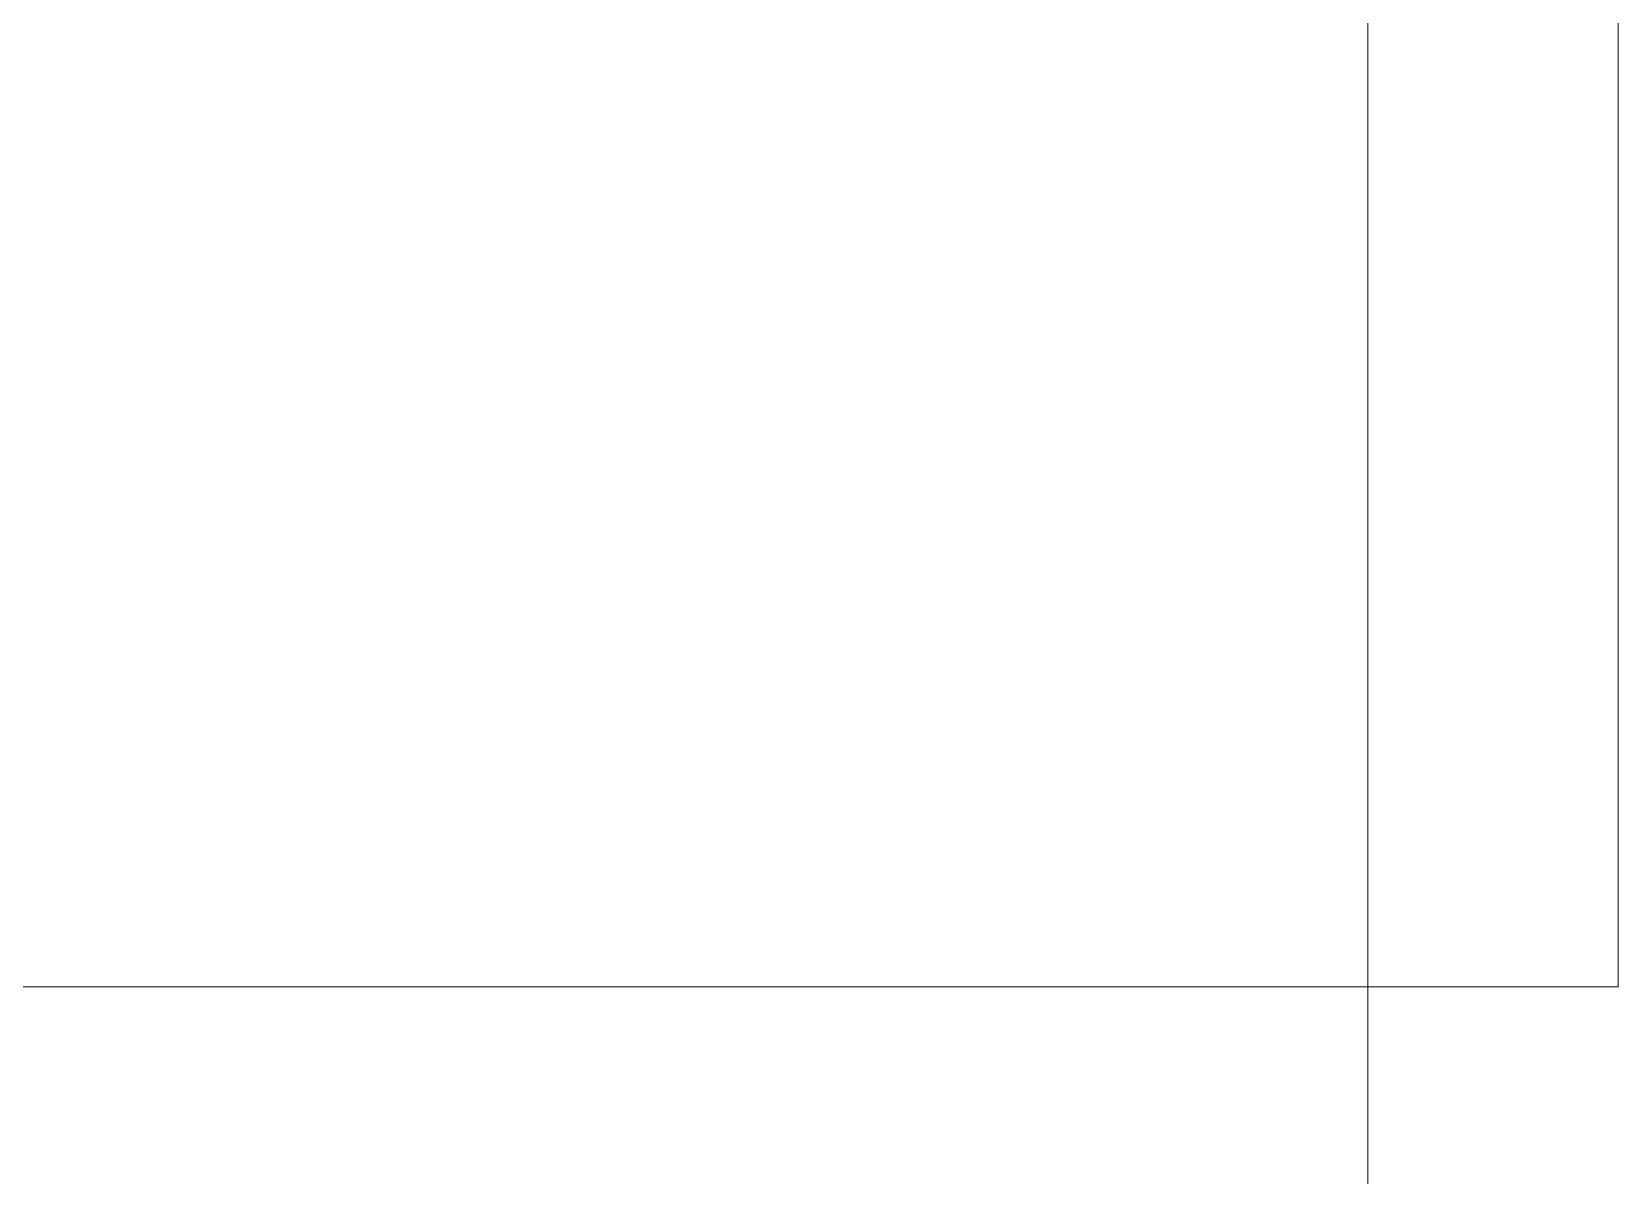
# Model space of a CAD drawing. Header units: millimetres. Extents: x -177800 to -26107, y -132450 to -18386.
# Drawn here: x -166005.539 to -166002.372, y -125507.75 to -125505.467 of the extents above; entities that cross this region are included whole.
import ezdxf

# ---------------------------------------------------------------- set-up
doc = ezdxf.new("R2010")
doc.units = ezdxf.units.MM
doc.layers.add('0-1', color=7, linetype='Continuous', lineweight=5)
doc.layers.add('A-_GENM----_M', color=6, linetype='Continuous', lineweight=9, true_color=0xff00ff)

# ---------------------------------------------------------------- blocks, each defined once
blk = doc.blocks.new('IDA - Toilet Partition - Corner - 950Lx700Width-4450347-BLK 2 UPPER ROOF PLAN')
at = {"layer": 'A-_GENM----_M'}
for p, q in [((898, 1784), (915, 1784)), ((915, 1784), (915, 1769))]:
    blk.add_line(p, q, dxfattribs=at)
for radius, end in [(20, 328.18019), (20.5, 327.55336)]:
    blk.add_arc((900, 1793.5), radius, 315, end, dxfattribs=at)
blk = doc.blocks.new('IDA - Toilet Partition - Corner - 950Lx700Width-4450346-BLK 2 UPPER ROOF PLAN')
at = {"layer": 'A-_GENM----_M'}
blk.add_line((0, 1783.5), (30.25, 1783.5), dxfattribs=at)
for radius, end in [(20, 328.18019), (20.5, 327.55336)]:
    blk.add_arc((0, 1793.5), radius, 315, end, dxfattribs=at)
blk = doc.blocks.new('1599_DB_A_BLK3_1STGD_R21_rvt-1-BLK 2 UPPER ROOF PLAN')
at = {"layer": 'A-_GENM----_M', "rotation": 269.9999999999996}
for name, p in [('IDA - Toilet Partition - Corner - 950Lx700Width-4450347-BLK 2 UPPER ROOF PLAN', (-167786.3719, -124592.3735)), ('IDA - Toilet Partition - Corner - 950Lx700Width-4450346-BLK 2 UPPER ROOF PLAN', (-167786.3719, -125492.3735))]:
    blk.add_blockref(name, p, dxfattribs=at)

msp = doc.modelspace()

# ---------------------------------------------------------------- block references
at = {"layer": '0-1'}
msp.add_blockref('1599_DB_A_BLK3_1STGD_R21_rvt-1-BLK 2 UPPER ROOF PLAN', (0, 0), dxfattribs=at)

doc.saveas('drawing.dxf')
